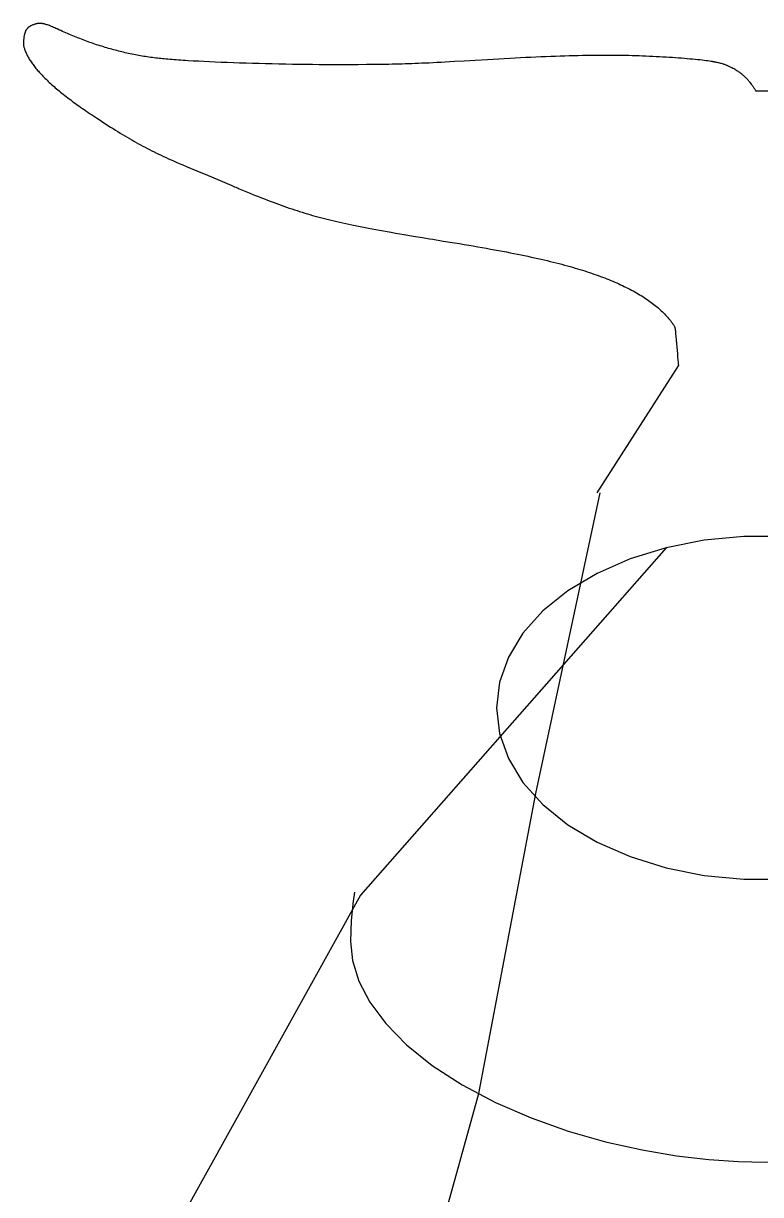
# Model space of a CAD drawing. Header units: inches. Extents: x 0 to 171, y -1 to 342.
# Drawn here: x 34.8 to 79.5, y 226.6 to 297.7 of the extents above; entities that cross this region are included whole.
import ezdxf

# ---------------------------------------------------------------- set-up
doc = ezdxf.new("R2010")
doc.units = ezdxf.units.IN
doc.header["$MEASUREMENT"] = 0
doc.layers.add('D', color=22, linetype='Continuous')
doc.layers.add('E', color=2, linetype='Continuous')

# ---------------------------------------------------------------- blocks, each defined once
blk = doc.blocks.new('Group#17')
at = {"layer": 'E', "color": 7}
for p, q in [((0.408, 20.606, 33.88), (0.384, 20.592, 33.856)), ((0.434, 20.62, 33.902), (0.408, 20.606, 33.88)), ((0.46, 20.633, 33.924), (0.434, 20.62, 33.902)), ((0.488, 20.646, 33.946), (0.46, 20.633, 33.924)), ((0.531, 20.666, 33.977), (0.488, 20.646, 33.946)), ((0.573, 20.683, 34.006), (0.531, 20.666, 33.977)), ((0.614, 20.699, 34.033), (0.573, 20.683, 34.006)), ((0.654, 20.714, 34.057), (0.614, 20.699, 34.033)), ((0.694, 20.727, 34.078), (0.654, 20.714, 34.057)), ((0.714, 20.733, 34.088), (0.694, 20.727, 34.078)), ((0.733, 20.739, 34.097), (0.714, 20.733, 34.088)), ((0.753, 20.744, 34.106), (0.733, 20.739, 34.097)), ((0.772, 20.749, 34.114), (0.753, 20.744, 34.106)), ((0.792, 20.753, 34.121), (0.772, 20.749, 34.114)), ((0.811, 20.757, 34.128), (0.792, 20.753, 34.121)), ((0.83, 20.761, 34.134), (0.811, 20.757, 34.128)), ((0.85, 20.764, 34.139), (0.83, 20.761, 34.134)), ((0.869, 20.767, 34.144), (0.85, 20.764, 34.139)), ((0.889, 20.769, 34.148), (0.869, 20.767, 34.144)), ((0.908, 20.771, 34.151), (0.889, 20.769, 34.148)), ((0.928, 20.773, 34.153), (0.908, 20.771, 34.151)), ((0.948, 20.774, 34.155), (0.928, 20.773, 34.153)), ((0.967, 20.775, 34.157), (0.948, 20.774, 34.155)), ((0.987, 20.775, 34.157), (0.967, 20.775, 34.157)), ((1.008, 20.775, 34.157), (0.987, 20.775, 34.157)), ((1.028, 20.774, 34.156), (1.008, 20.775, 34.157)), ((1.048, 20.774, 34.155), (1.028, 20.774, 34.156)), ((1.069, 20.772, 34.153), (1.048, 20.774, 34.155)), ((1.09, 20.77, 34.15), (1.069, 20.772, 34.153)), ((1.111, 20.768, 34.146), (1.09, 20.77, 34.15)), ((1.132, 20.765, 34.142), (1.111, 20.768, 34.146)), ((1.154, 20.762, 34.136), (1.132, 20.765, 34.142)), ((1.176, 20.759, 34.131), (1.154, 20.762, 34.136)), ((1.198, 20.755, 34.124), (1.176, 20.759, 34.131)), ((1.221, 20.751, 34.117), (1.198, 20.755, 34.124)), ((1.243, 20.746, 34.109), (1.221, 20.751, 34.117)), ((1.267, 20.74, 34.1), (1.243, 20.746, 34.109)), ((1.29, 20.735, 34.091), (1.267, 20.74, 34.1)), ((1.314, 20.728, 34.081), (1.29, 20.735, 34.091)), ((1.363, 20.715, 34.058), (1.314, 20.728, 34.081)), ((1.414, 20.699, 34.032), (1.363, 20.715, 34.058)), ((1.467, 20.681, 34.003), (1.414, 20.699, 34.032)), ((1.522, 20.662, 33.972), (1.467, 20.681, 34.003)), ((1.58, 20.641, 33.937), (1.522, 20.662, 33.972)), ((1.639, 20.618, 33.898), (1.58, 20.641, 33.937)), ((1.701, 20.593, 33.857), (1.639, 20.618, 33.898)), ((0.028, 19.915, 32.743), (0.017, 19.828, 32.6)), ((0.034, 19.956, 32.811), (0.028, 19.915, 32.743)), ((0.041, 19.996, 32.876), (0.034, 19.956, 32.811)), ((0.048, 20.034, 32.939), (0.041, 19.996, 32.876)), ((0.055, 20.071, 32.999), (0.048, 20.034, 32.939)), ((0.063, 20.106, 33.057), (0.055, 20.071, 32.999)), ((0.072, 20.14, 33.113), (0.063, 20.106, 33.057)), ((0.081, 20.172, 33.166), (0.072, 20.14, 33.113)), ((0.09, 20.204, 33.218), (0.081, 20.172, 33.166)), ((0.101, 20.234, 33.267), (0.09, 20.204, 33.218)), ((0.112, 20.263, 33.315), (0.101, 20.234, 33.267)), ((0.123, 20.29, 33.36), (0.112, 20.263, 33.315)), ((0.135, 20.317, 33.404), (0.123, 20.29, 33.36)), ((0.148, 20.342, 33.445), (0.135, 20.317, 33.404)), ((0.161, 20.366, 33.486), (0.148, 20.342, 33.445)), ((0.175, 20.39, 33.524), (0.161, 20.366, 33.486)), ((0.19, 20.412, 33.561), (0.175, 20.39, 33.524)), ((0.206, 20.434, 33.596), (0.19, 20.412, 33.561)), ((0.222, 20.454, 33.63), (0.206, 20.434, 33.596)), ((0.239, 20.474, 33.662), (0.222, 20.454, 33.63)), ((0.257, 20.493, 33.694), (0.239, 20.474, 33.662)), ((0.276, 20.511, 33.723), (0.257, 20.493, 33.694)), ((0.296, 20.529, 33.752), (0.276, 20.511, 33.723)), ((0.316, 20.545, 33.78), (0.296, 20.529, 33.752)), ((0.338, 20.561, 33.806), (0.316, 20.545, 33.78)), ((0.361, 20.577, 33.831), (0.338, 20.561, 33.806)), ((0.384, 20.592, 33.856), (0.361, 20.577, 33.831)), ((1.765, 20.566, 33.813), (1.701, 20.593, 33.857)), ((1.833, 20.536, 33.765), (1.765, 20.566, 33.813)), ((1.903, 20.505, 33.714), (1.833, 20.536, 33.765)), ((1.976, 20.472, 33.66), (1.903, 20.505, 33.714)), ((2.052, 20.437, 33.602), (1.976, 20.472, 33.66)), ((2.158, 20.389, 33.522), (2.052, 20.437, 33.602)), ((2.264, 20.341, 33.443), (2.158, 20.389, 33.522)), ((2.369, 20.293, 33.365), (2.264, 20.341, 33.443)), ((2.474, 20.247, 33.289), (2.369, 20.293, 33.365)), ((2.579, 20.201, 33.213), (2.474, 20.247, 33.289)), ((2.684, 20.156, 33.139), (2.579, 20.201, 33.213)), ((2.789, 20.111, 33.065), (2.684, 20.156, 33.139)), ((2.893, 20.067, 32.993), (2.789, 20.111, 33.065)), ((2.998, 20.024, 32.922), (2.893, 20.067, 32.993)), ((3.102, 19.981, 32.852), (2.998, 20.024, 32.922)), ((3.206, 19.939, 32.783), (3.102, 19.981, 32.852)), ((3.309, 19.898, 32.715), (3.206, 19.939, 32.783)), ((3.413, 19.857, 32.648), (3.309, 19.898, 32.715)), ((0.002, 19.672, 32.344), (0, 19.626, 32.269)), ((0, 19.626, 32.269), (0, 19.583, 32.197)), ((0, 19.583, 32.197), (0.001, 19.541, 32.128)), ((0.001, 19.541, 32.128), (0.004, 19.5, 32.061)), ((0.006, 19.721, 32.424), (0.002, 19.672, 32.344)), ((0.004, 19.5, 32.061), (0.008, 19.46, 31.995)), ((0.011, 19.773, 32.509), (0.006, 19.721, 32.424)), ((0.008, 19.46, 31.995), (0.015, 19.42, 31.929)), ((0.017, 19.828, 32.6), (0.011, 19.773, 32.509)), ((0.015, 19.42, 31.929), (0.023, 19.38, 31.863)), ((0.023, 19.38, 31.863), (0.033, 19.338, 31.795)), ((0.033, 19.338, 31.795), (0.045, 19.296, 31.726)), ((0.045, 19.296, 31.726), (0.059, 19.252, 31.653)), ((0.059, 19.252, 31.653), (0.075, 19.205, 31.576)), ((0.075, 19.205, 31.576), (0.093, 19.156, 31.495)), ((3.517, 19.817, 32.582), (3.413, 19.857, 32.648)), ((3.62, 19.778, 32.517), (3.517, 19.817, 32.582)), ((3.723, 19.739, 32.454), (3.62, 19.778, 32.517)), ((3.826, 19.701, 32.391), (3.723, 19.739, 32.454)), ((3.929, 19.663, 32.33), (3.826, 19.701, 32.391)), ((4.032, 19.627, 32.269), (3.929, 19.663, 32.33)), ((4.135, 19.591, 32.21), (4.032, 19.627, 32.269)), ((4.238, 19.555, 32.151), (4.135, 19.591, 32.21)), ((4.34, 19.52, 32.094), (4.238, 19.555, 32.151)), ((4.443, 19.486, 32.038), (4.34, 19.52, 32.094)), ((4.545, 19.452, 31.983), (4.443, 19.486, 32.038)), ((4.648, 19.419, 31.928), (4.545, 19.452, 31.983)), ((4.75, 19.387, 31.875), (4.648, 19.419, 31.928)), ((4.853, 19.355, 31.823), (4.75, 19.387, 31.875)), ((4.955, 19.324, 31.772), (4.853, 19.355, 31.823)), ((5.057, 19.294, 31.722), (4.955, 19.324, 31.772)), ((5.159, 19.264, 31.673), (5.057, 19.294, 31.722)), ((5.261, 19.235, 31.625), (5.159, 19.264, 31.673)), ((5.363, 19.206, 31.578), (5.261, 19.235, 31.625)), ((5.465, 19.178, 31.532), (5.363, 19.206, 31.578)), ((5.567, 19.151, 31.487), (5.465, 19.178, 31.532)), ((0.093, 19.156, 31.495), (0.113, 19.103, 31.409)), ((0.113, 19.103, 31.409), (0.136, 19.05, 31.32)), ((0.136, 19.05, 31.32), (0.159, 18.996, 31.232)), ((0.159, 18.996, 31.232), (0.183, 18.941, 31.142)), ((0.183, 18.941, 31.142), (0.209, 18.887, 31.053)), ((0.209, 18.887, 31.053), (0.237, 18.833, 30.964)), ((0.237, 18.833, 30.964), (0.265, 18.778, 30.874)), ((0.265, 18.778, 30.874), (0.295, 18.723, 30.783)), ((0.295, 18.723, 30.783), (0.326, 18.668, 30.693)), ((0.326, 18.668, 30.693), (0.359, 18.613, 30.602)), ((0.359, 18.613, 30.602), (0.393, 18.557, 30.51)), ((0.393, 18.557, 30.51), (0.428, 18.501, 30.419)), ((0.428, 18.501, 30.419), (0.465, 18.445, 30.327)), ((5.669, 19.124, 31.443), (5.567, 19.151, 31.487)), ((5.771, 19.098, 31.4), (5.669, 19.124, 31.443)), ((5.874, 19.073, 31.358), (5.771, 19.098, 31.4)), ((5.976, 19.048, 31.318), (5.874, 19.073, 31.358)), ((6.078, 19.024, 31.278), (5.976, 19.048, 31.318)), ((6.18, 19, 31.239), (6.078, 19.024, 31.278)), ((6.282, 18.977, 31.201), (6.18, 19, 31.239)), ((6.384, 18.954, 31.164), (6.282, 18.977, 31.201)), ((6.486, 18.933, 31.128), (6.384, 18.954, 31.164)), ((6.588, 18.911, 31.093), (6.486, 18.933, 31.128)), ((6.691, 18.891, 31.059), (6.588, 18.911, 31.093)), ((6.793, 18.871, 31.026), (6.691, 18.891, 31.059)), ((6.896, 18.851, 30.994), (6.793, 18.871, 31.026)), ((6.998, 18.832, 30.963), (6.896, 18.851, 30.994)), ((7.101, 18.814, 30.933), (6.998, 18.832, 30.963)), ((7.203, 18.797, 30.904), (7.101, 18.814, 30.933)), ((7.306, 18.779, 30.876), (7.203, 18.797, 30.904)), ((7.409, 18.763, 30.849), (7.306, 18.779, 30.876)), ((7.512, 18.747, 30.823), (7.409, 18.763, 30.849)), ((7.615, 18.732, 30.798), (7.512, 18.747, 30.823)), ((7.718, 18.717, 30.774), (7.615, 18.732, 30.798)), ((7.821, 18.703, 30.75), (7.718, 18.717, 30.774)), ((7.925, 18.689, 30.728), (7.821, 18.703, 30.75)), ((8.028, 18.676, 30.707), (7.925, 18.689, 30.728)), ((8.132, 18.664, 30.686), (8.028, 18.676, 30.707)), ((8.236, 18.652, 30.667), (8.132, 18.664, 30.686)), ((8.34, 18.641, 30.648), (8.236, 18.652, 30.667)), ((8.444, 18.63, 30.631), (8.34, 18.641, 30.648)), ((8.548, 18.62, 30.614), (8.444, 18.63, 30.631)), ((8.653, 18.61, 30.598), (8.548, 18.62, 30.614)), ((8.77, 18.6, 30.581), (8.653, 18.61, 30.598)), ((8.891, 18.59, 30.565), (8.77, 18.6, 30.581)), ((9.016, 18.58, 30.549), (8.891, 18.59, 30.565)), ((9.144, 18.57, 30.532), (9.016, 18.58, 30.549)), ((9.276, 18.561, 30.516), (9.144, 18.57, 30.532)), ((9.412, 18.551, 30.5), (9.276, 18.561, 30.516)), ((9.551, 18.541, 30.485), (9.412, 18.551, 30.5)), ((9.694, 18.532, 30.469), (9.551, 18.541, 30.485)), ((9.84, 18.523, 30.454), (9.694, 18.532, 30.469)), ((9.989, 18.514, 30.439), (9.84, 18.523, 30.454)), ((10.296, 18.496, 30.41), (9.989, 18.514, 30.439)), ((10.615, 18.478, 30.381), (10.296, 18.496, 30.41)), ((10.945, 18.461, 30.353), (10.615, 18.478, 30.381)), ((26.746, 18.49, 30.401), (26.142, 18.456, 30.344)), ((27.411, 18.53, 30.465), (26.746, 18.49, 30.401)), ((28.145, 18.573, 30.537), (27.411, 18.53, 30.465)), ((28.491, 18.594, 30.571), (28.145, 18.573, 30.537)), ((28.833, 18.614, 30.604), (28.491, 18.594, 30.571)), ((29.169, 18.632, 30.634), (28.833, 18.614, 30.604)), ((29.501, 18.65, 30.664), (29.169, 18.632, 30.634)), ((29.828, 18.668, 30.692), (29.501, 18.65, 30.664)), ((30.15, 18.684, 30.719), (29.828, 18.668, 30.692)), ((30.468, 18.699, 30.745), (30.15, 18.684, 30.719)), ((30.78, 18.714, 30.769), (30.468, 18.699, 30.745)), ((31.088, 18.728, 30.791), (30.78, 18.714, 30.769)), ((31.392, 18.741, 30.813), (31.088, 18.728, 30.791)), ((31.691, 18.753, 30.833), (31.392, 18.741, 30.813)), ((31.985, 18.764, 30.851), (31.691, 18.753, 30.833)), ((32.274, 18.775, 30.869), (31.985, 18.764, 30.851)), ((32.559, 18.785, 30.885), (32.274, 18.775, 30.869)), ((32.84, 18.793, 30.899), (32.559, 18.785, 30.885)), ((33.116, 18.801, 30.912), (32.84, 18.793, 30.899)), ((33.387, 18.809, 30.924), (33.116, 18.801, 30.912)), ((33.654, 18.815, 30.935), (33.387, 18.809, 30.924)), ((33.916, 18.821, 30.944), (33.654, 18.815, 30.935)), ((34.174, 18.825, 30.952), (33.916, 18.821, 30.944)), ((34.428, 18.829, 30.958), (34.174, 18.825, 30.952)), ((34.677, 18.832, 30.963), (34.428, 18.829, 30.958)), ((34.921, 18.835, 30.967), (34.677, 18.832, 30.963)), ((35.162, 18.836, 30.969), (34.921, 18.835, 30.967)), ((35.398, 18.836, 30.97), (35.162, 18.836, 30.969)), ((35.629, 18.836, 30.97), (35.398, 18.836, 30.97)), ((35.857, 18.835, 30.968), (35.629, 18.836, 30.97)), ((36.08, 18.833, 30.965), (35.857, 18.835, 30.968)), ((36.298, 18.831, 30.96), (36.08, 18.833, 30.965)), ((36.513, 18.827, 30.955), (36.298, 18.831, 30.96)), ((36.723, 18.823, 30.947), (36.513, 18.827, 30.955)), ((36.929, 18.818, 30.939), (36.723, 18.823, 30.947)), ((37.138, 18.811, 30.929), (36.929, 18.818, 30.939)), ((37.348, 18.805, 30.918), (37.138, 18.811, 30.929)), ((37.557, 18.797, 30.905), (37.348, 18.805, 30.918)), ((37.765, 18.789, 30.891), (37.557, 18.797, 30.905)), ((37.973, 18.779, 30.876), (37.765, 18.789, 30.891)), ((38.179, 18.77, 30.86), (37.973, 18.779, 30.876)), ((38.384, 18.759, 30.843), (38.179, 18.77, 30.86)), ((38.587, 18.748, 30.825), (38.384, 18.759, 30.843)), ((38.788, 18.737, 30.806), (38.587, 18.748, 30.825)), ((38.986, 18.725, 30.787), (38.788, 18.737, 30.806)), ((39.181, 18.713, 30.767), (38.986, 18.725, 30.787)), ((39.373, 18.7, 30.746), (39.181, 18.713, 30.767)), ((39.561, 18.687, 30.724), (39.373, 18.7, 30.746)), ((39.745, 18.673, 30.702), (39.561, 18.687, 30.724)), ((39.925, 18.66, 30.679), (39.745, 18.673, 30.702)), ((40.1, 18.646, 30.656), (39.925, 18.66, 30.679)), ((40.27, 18.631, 30.633), (40.1, 18.646, 30.656)), ((40.435, 18.617, 30.609), (40.27, 18.631, 30.633)), ((40.594, 18.603, 30.586), (40.435, 18.617, 30.609)), ((40.746, 18.588, 30.561), (40.594, 18.603, 30.586)), ((40.893, 18.573, 30.537), (40.746, 18.588, 30.561)), ((41.033, 18.559, 30.513), (40.893, 18.573, 30.537)), ((41.165, 18.544, 30.489), (41.033, 18.559, 30.513)), ((41.291, 18.53, 30.465), (41.165, 18.544, 30.489)), ((41.408, 18.515, 30.442), (41.291, 18.53, 30.465)), ((41.518, 18.501, 30.418), (41.408, 18.515, 30.442)), ((41.618, 18.487, 30.395), (41.518, 18.501, 30.418)), ((41.71, 18.473, 30.372), (41.618, 18.487, 30.395)), ((41.793, 18.459, 30.35), (41.71, 18.473, 30.372)), ((0.465, 18.445, 30.327), (0.503, 18.389, 30.234)), ((0.503, 18.389, 30.234), (0.543, 18.332, 30.141)), ((0.543, 18.332, 30.141), (0.584, 18.276, 30.048)), ((0.584, 18.276, 30.048), (0.626, 18.219, 29.954)), ((0.626, 18.219, 29.954), (0.67, 18.161, 29.86)), ((0.67, 18.161, 29.86), (0.715, 18.104, 29.765)), ((0.715, 18.104, 29.765), (0.762, 18.046, 29.67)), ((0.762, 18.046, 29.67), (0.81, 17.988, 29.574)), ((0.81, 17.988, 29.574), (0.859, 17.929, 29.478)), ((0.859, 17.929, 29.478), (0.91, 17.87, 29.381)), ((0.91, 17.87, 29.381), (0.963, 17.811, 29.284)), ((0.963, 17.811, 29.284), (1.016, 17.752, 29.186)), ((11.286, 18.445, 30.326), (10.945, 18.461, 30.353)), ((11.636, 18.429, 30.3), (11.286, 18.445, 30.326)), ((11.994, 18.414, 30.276), (11.636, 18.429, 30.3)), ((12.361, 18.4, 30.252), (11.994, 18.414, 30.276)), ((12.735, 18.386, 30.229), (12.361, 18.4, 30.252)), ((13.116, 18.372, 30.207), (12.735, 18.386, 30.229)), ((13.503, 18.36, 30.187), (13.116, 18.372, 30.207)), ((13.896, 18.348, 30.167), (13.503, 18.36, 30.187)), ((14.292, 18.337, 30.149), (13.896, 18.348, 30.167)), ((14.693, 18.327, 30.132), (14.292, 18.337, 30.149)), ((15.097, 18.317, 30.116), (14.693, 18.327, 30.132)), ((15.503, 18.308, 30.102), (15.097, 18.317, 30.116)), ((15.91, 18.3, 30.089), (15.503, 18.308, 30.102)), ((16.319, 18.293, 30.077), (15.91, 18.3, 30.089)), ((16.728, 18.287, 30.066), (16.319, 18.293, 30.077)), ((17.137, 18.282, 30.058), (16.728, 18.287, 30.066)), ((17.544, 18.277, 30.05), (17.137, 18.282, 30.058)), ((17.95, 18.273, 30.044), (17.544, 18.277, 30.05)), ((18.353, 18.271, 30.04), (17.95, 18.273, 30.044)), ((18.752, 18.269, 30.037), (18.353, 18.271, 30.04)), ((18.851, 18.269, 30.037), (18.752, 18.269, 30.037)), ((19.148, 18.268, 30.036), (18.851, 18.269, 30.037)), ((19.538, 18.269, 30.036), (19.148, 18.268, 30.036)), ((19.601, 18.269, 30.037), (19.538, 18.269, 30.036)), ((19.924, 18.27, 30.038), (19.601, 18.269, 30.037)), ((20.303, 18.272, 30.042), (19.924, 18.27, 30.038)), ((20.821, 18.276, 30.049), (20.303, 18.272, 30.042)), ((21.299, 18.281, 30.057), (20.821, 18.276, 30.049)), ((21.525, 18.284, 30.062), (21.299, 18.281, 30.057)), ((21.744, 18.287, 30.066), (21.525, 18.284, 30.062)), ((21.958, 18.29, 30.072), (21.744, 18.287, 30.066)), ((22.166, 18.294, 30.078), (21.958, 18.29, 30.072)), ((22.37, 18.298, 30.084), (22.166, 18.294, 30.078)), ((22.571, 18.302, 30.091), (22.37, 18.298, 30.084)), ((22.769, 18.307, 30.099), (22.571, 18.302, 30.091)), ((22.967, 18.312, 30.108), (22.769, 18.307, 30.099)), ((23.164, 18.318, 30.117), (22.967, 18.312, 30.108)), ((23.361, 18.324, 30.127), (23.164, 18.318, 30.117)), ((23.561, 18.331, 30.139), (23.361, 18.324, 30.127)), ((23.763, 18.338, 30.151), (23.561, 18.331, 30.139)), ((23.969, 18.347, 30.164), (23.763, 18.338, 30.151)), ((24.179, 18.355, 30.179), (23.969, 18.347, 30.164)), ((24.395, 18.365, 30.195), (24.179, 18.355, 30.179)), ((24.617, 18.375, 30.212), (24.395, 18.365, 30.195)), ((24.847, 18.387, 30.23), (24.617, 18.375, 30.212)), ((25.085, 18.399, 30.25), (24.847, 18.387, 30.23)), ((25.333, 18.411, 30.271), (25.085, 18.399, 30.25)), ((25.591, 18.425, 30.294), (25.333, 18.411, 30.271)), ((25.86, 18.44, 30.318), (25.591, 18.425, 30.294)), ((26.142, 18.456, 30.344), (25.86, 18.44, 30.318)), ((41.831, 18.453, 30.339), (41.793, 18.459, 30.35)), ((41.867, 18.446, 30.328), (41.831, 18.453, 30.339)), ((41.9, 18.439, 30.317), (41.867, 18.446, 30.328)), ((41.93, 18.433, 30.306), (41.9, 18.439, 30.317)), ((41.958, 18.427, 30.296), (41.93, 18.433, 30.306)), ((41.984, 18.42, 30.286), (41.958, 18.427, 30.296)), ((42.033, 18.412, 30.272), (41.984, 18.42, 30.286)), ((42.085, 18.402, 30.256), (42.033, 18.412, 30.272)), ((42.138, 18.391, 30.238), (42.085, 18.402, 30.256)), ((42.193, 18.379, 30.218), (42.138, 18.391, 30.238)), ((42.247, 18.366, 30.196), (42.193, 18.379, 30.218)), ((42.302, 18.352, 30.173), (42.247, 18.366, 30.196)), ((42.356, 18.337, 30.149), (42.302, 18.352, 30.173)), ((42.409, 18.322, 30.124), (42.356, 18.337, 30.149)), ((42.46, 18.306, 30.098), (42.409, 18.322, 30.124)), ((42.509, 18.291, 30.072), (42.46, 18.306, 30.098)), ((42.555, 18.275, 30.046), (42.509, 18.291, 30.072)), ((42.598, 18.259, 30.021), (42.555, 18.275, 30.046)), ((42.637, 18.244, 29.995), (42.598, 18.259, 30.021)), ((42.671, 18.229, 29.971), (42.637, 18.244, 29.995)), ((42.687, 18.221, 29.959), (42.671, 18.229, 29.971)), ((42.701, 18.214, 29.947), (42.687, 18.221, 29.959)), ((42.713, 18.207, 29.936), (42.701, 18.214, 29.947)), ((42.725, 18.201, 29.925), (42.713, 18.207, 29.936)), ((42.769, 18.181, 29.892), (42.725, 18.201, 29.925)), ((42.811, 18.161, 29.86), (42.769, 18.181, 29.892)), ((42.853, 18.142, 29.828), (42.811, 18.161, 29.86)), ((42.893, 18.123, 29.797), (42.853, 18.142, 29.828)), ((42.932, 18.104, 29.765), (42.893, 18.123, 29.797)), ((42.969, 18.085, 29.734), (42.932, 18.104, 29.765)), ((43.04, 18.048, 29.673), (42.969, 18.085, 29.734)), ((43.107, 18.012, 29.614), (43.04, 18.048, 29.673)), ((43.169, 17.977, 29.556), (43.107, 18.012, 29.614)), ((43.227, 17.942, 29.5), (43.169, 17.977, 29.556)), ((43.28, 17.909, 29.445), (43.227, 17.942, 29.5)), ((43.329, 17.877, 29.393), (43.28, 17.909, 29.445)), ((43.375, 17.847, 29.343), (43.329, 17.877, 29.393)), ((43.417, 17.817, 29.295), (43.375, 17.847, 29.343)), ((43.456, 17.79, 29.249), (43.417, 17.817, 29.295)), ((43.491, 17.763, 29.205), (43.456, 17.79, 29.249)), ((43.524, 17.738, 29.165), (43.491, 17.763, 29.205)), ((1.016, 17.752, 29.186), (1.072, 17.692, 29.088)), ((1.072, 17.692, 29.088), (1.129, 17.632, 28.989)), ((1.129, 17.632, 28.989), (1.187, 17.571, 28.889)), ((1.187, 17.571, 28.889), (1.247, 17.51, 28.789)), ((1.247, 17.51, 28.789), (1.309, 17.449, 28.688)), ((1.309, 17.449, 28.688), (1.372, 17.387, 28.587)), ((1.372, 17.387, 28.587), (1.436, 17.325, 28.485)), ((1.436, 17.325, 28.485), (1.502, 17.263, 28.382)), ((1.502, 17.263, 28.382), (1.57, 17.2, 28.279)), ((1.57, 17.2, 28.279), (1.639, 17.136, 28.175)), ((1.639, 17.136, 28.175), (1.71, 17.073, 28.07)), ((1.71, 17.073, 28.07), (1.782, 17.009, 27.965)), ((43.58, 17.694, 29.091), (43.524, 17.738, 29.165)), ((43.601, 17.678, 29.065), (43.58, 17.694, 29.091)), ((43.625, 17.659, 29.034), (43.601, 17.678, 29.065)), ((43.651, 17.638, 28.999), (43.625, 17.659, 29.034)), ((43.679, 17.614, 28.959), (43.651, 17.638, 28.999)), ((43.708, 17.587, 28.916), (43.679, 17.614, 28.959)), ((43.74, 17.559, 28.869), (43.708, 17.587, 28.916)), ((43.772, 17.528, 28.819), (43.74, 17.559, 28.869)), ((43.806, 17.496, 28.766), (43.772, 17.528, 28.819)), ((43.84, 17.462, 28.711), (43.806, 17.496, 28.766)), ((43.875, 17.427, 28.653), (43.84, 17.462, 28.711)), ((43.91, 17.391, 28.594), (43.875, 17.427, 28.653)), ((43.945, 17.354, 28.533), (43.91, 17.391, 28.594)), ((43.98, 17.316, 28.47), (43.945, 17.354, 28.533)), ((44.014, 17.278, 28.407), (43.98, 17.316, 28.47)), ((44.048, 17.239, 28.343), (44.014, 17.278, 28.407)), ((44.08, 17.2, 28.279), (44.048, 17.239, 28.343)), ((44.166, 17.085, 28.091), (44.08, 17.2, 28.279)), ((44.216, 17.016, 27.977), (44.166, 17.085, 28.091)), ((1.782, 17.009, 27.965), (1.856, 16.944, 27.859)), ((1.856, 16.944, 27.859), (1.932, 16.879, 27.752)), ((1.932, 16.879, 27.752), (2.009, 16.814, 27.644)), ((2.009, 16.814, 27.644), (2.088, 16.748, 27.536)), ((2.088, 16.748, 27.536), (2.168, 16.681, 27.427)), ((2.168, 16.681, 27.427), (2.25, 16.615, 27.317)), ((2.25, 16.615, 27.317), (2.334, 16.547, 27.206)), ((2.334, 16.547, 27.206), (2.419, 16.479, 27.095)), ((2.419, 16.479, 27.095), (2.506, 16.411, 26.982)), ((2.506, 16.411, 26.982), (2.595, 16.342, 26.869)), ((2.595, 16.342, 26.869), (2.685, 16.273, 26.755)), ((44.268, 16.943, 27.857), (44.216, 17.016, 27.977)), ((44.319, 16.869, 27.735), (44.268, 16.943, 27.857)), ((44.343, 16.832, 27.675), (44.319, 16.869, 27.735)), ((44.366, 16.797, 27.616), (44.343, 16.832, 27.675)), ((44.387, 16.763, 27.56), (44.366, 16.797, 27.616)), ((44.406, 16.73, 27.507), (44.387, 16.763, 27.56)), ((44.423, 16.7, 27.457), (44.406, 16.73, 27.507)), ((44.437, 16.672, 27.411), (44.423, 16.7, 27.457)), ((45.564, 16.668, 27.405), (44.437, 16.672, 27.411)), ((2.685, 16.273, 26.755), (2.777, 16.203, 26.64)), ((2.777, 16.203, 26.64), (2.871, 16.133, 26.525)), ((2.871, 16.133, 26.525), (2.966, 16.062, 26.408)), ((2.966, 16.062, 26.408), (3.063, 15.99, 26.291)), ((3.063, 15.99, 26.291), (3.162, 15.918, 26.172)), ((3.162, 15.918, 26.172), (3.263, 15.846, 26.053)), ((3.263, 15.846, 26.053), (3.365, 15.773, 25.933)), ((3.365, 15.773, 25.933), (3.469, 15.699, 25.811)), ((3.469, 15.699, 25.811), (3.575, 15.625, 25.689)), ((3.575, 15.625, 25.689), (3.682, 15.55, 25.566)), ((3.682, 15.55, 25.566), (3.791, 15.474, 25.442)), ((3.791, 15.474, 25.442), (3.902, 15.398, 25.317)), ((3.902, 15.398, 25.317), (4.015, 15.321, 25.19)), ((4.015, 15.321, 25.19), (4.13, 15.244, 25.063)), ((4.13, 15.244, 25.063), (4.246, 15.166, 24.935)), ((4.246, 15.166, 24.935), (4.365, 15.087, 24.806)), ((4.365, 15.087, 24.806), (4.485, 15.008, 24.675)), ((4.485, 15.008, 24.675), (4.651, 14.899, 24.495)), ((4.651, 14.899, 24.495), (4.815, 14.792, 24.321)), ((4.815, 14.792, 24.321), (4.974, 14.689, 24.151)), ((4.974, 14.689, 24.151), (5.131, 14.588, 23.985)), ((5.131, 14.588, 23.985), (5.285, 14.49, 23.824)), ((5.285, 14.49, 23.824), (5.436, 14.395, 23.668)), ((5.436, 14.395, 23.668), (5.584, 14.302, 23.515)), ((5.584, 14.302, 23.515), (5.73, 14.212, 23.367)), ((5.73, 14.212, 23.367), (5.874, 14.124, 23.222)), ((5.874, 14.124, 23.222), (6.016, 14.038, 23.08)), ((6.016, 14.038, 23.08), (6.157, 13.954, 22.942)), ((6.157, 13.954, 22.942), (6.296, 13.871, 22.807)), ((6.296, 13.871, 22.807), (6.434, 13.791, 22.675)), ((6.434, 13.791, 22.675), (6.571, 13.712, 22.545)), ((6.571, 13.712, 22.545), (6.707, 13.635, 22.418)), ((6.707, 13.635, 22.418), (6.842, 13.559, 22.293)), ((6.842, 13.559, 22.293), (6.977, 13.484, 22.17)), ((6.977, 13.484, 22.17), (7.112, 13.411, 22.049)), ((7.112, 13.411, 22.049), (7.248, 13.338, 21.93)), ((7.248, 13.338, 21.93), (7.383, 13.267, 21.813)), ((7.383, 13.267, 21.813), (7.519, 13.196, 21.696)), ((7.519, 13.196, 21.696), (7.656, 13.126, 21.581)), ((7.656, 13.126, 21.581), (7.793, 13.056, 21.466)), ((7.793, 13.056, 21.466), (7.932, 12.987, 21.353)), ((7.932, 12.987, 21.353), (8.073, 12.918, 21.239)), ((8.073, 12.918, 21.239), (8.215, 12.849, 21.126)), ((8.215, 12.849, 21.126), (8.358, 12.781, 21.013)), ((8.358, 12.781, 21.013), (8.504, 12.712, 20.9)), ((8.504, 12.712, 20.9), (8.652, 12.643, 20.787)), ((8.652, 12.643, 20.787), (8.803, 12.574, 20.673)), ((8.803, 12.574, 20.673), (8.956, 12.504, 20.559)), ((8.956, 12.504, 20.559), (9.112, 12.434, 20.443)), ((9.112, 12.434, 20.443), (9.179, 12.404, 20.395)), ((9.179, 12.404, 20.395), (9.257, 12.37, 20.338)), ((9.257, 12.37, 20.338), (9.448, 12.288, 20.204)), ((9.448, 12.288, 20.204), (9.677, 12.191, 20.044)), ((9.677, 12.191, 20.044), (9.938, 12.081, 19.863)), ((9.938, 12.081, 19.863), (10.529, 11.833, 19.456)), ((10.529, 11.833, 19.456), (11.165, 11.568, 19.019)), ((11.165, 11.568, 19.019), (11.793, 11.305, 18.587)), ((11.793, 11.305, 18.587), (12.087, 11.182, 18.384)), ((12.087, 11.182, 18.384), (12.358, 11.067, 18.196)), ((12.358, 11.067, 18.196), (12.6, 10.965, 18.027)), ((12.6, 10.965, 18.027), (12.806, 10.876, 17.882)), ((12.806, 10.876, 17.882), (12.893, 10.838, 17.82)), ((12.893, 10.838, 17.82), (12.968, 10.805, 17.765)), ((12.968, 10.805, 17.765), (13.032, 10.776, 17.718)), ((13.032, 10.776, 17.718), (13.081, 10.753, 17.68)), ((13.081, 10.753, 17.68), (13.289, 10.668, 17.54)), ((13.289, 10.668, 17.54), (13.492, 10.586, 17.404)), ((13.492, 10.586, 17.404), (13.69, 10.505, 17.272)), ((13.69, 10.505, 17.272), (13.884, 10.427, 17.144)), ((13.884, 10.427, 17.144), (14.075, 10.351, 17.018)), ((14.075, 10.351, 17.018), (14.261, 10.277, 16.897)), ((14.261, 10.277, 16.897), (14.444, 10.205, 16.778)), ((14.444, 10.205, 16.778), (14.624, 10.135, 16.663)), ((14.624, 10.135, 16.663), (14.8, 10.066, 16.551)), ((14.8, 10.066, 16.551), (14.974, 10, 16.441)), ((14.974, 10, 16.441), (15.145, 9.935, 16.335)), ((15.145, 9.935, 16.335), (15.313, 9.872, 16.231)), ((15.313, 9.872, 16.231), (15.479, 9.811, 16.13)), ((15.479, 9.811, 16.13), (15.644, 9.751, 16.032)), ((15.644, 9.751, 16.032), (15.806, 9.693, 15.936)), ((15.806, 9.693, 15.936), (15.967, 9.636, 15.843)), ((15.967, 9.636, 15.843), (16.127, 9.581, 15.752)), ((16.127, 9.581, 15.752), (16.285, 9.526, 15.663)), ((16.285, 9.526, 15.663), (16.443, 9.474, 15.576)), ((16.443, 9.474, 15.576), (16.599, 9.422, 15.491)), ((16.599, 9.422, 15.491), (16.756, 9.372, 15.409)), ((16.756, 9.372, 15.409), (16.912, 9.322, 15.328)), ((16.912, 9.322, 15.328), (17.068, 9.274, 15.248)), ((17.068, 9.274, 15.248), (17.224, 9.227, 15.171)), ((17.224, 9.227, 15.171), (17.381, 9.181, 15.094)), ((17.381, 9.181, 15.094), (17.538, 9.135, 15.02)), ((17.538, 9.135, 15.02), (17.696, 9.091, 14.946)), ((17.696, 9.091, 14.946), (17.856, 9.047, 14.874)), ((17.856, 9.047, 14.874), (18.016, 9.004, 14.803)), ((18.016, 9.004, 14.803), (18.178, 8.961, 14.733)), ((18.178, 8.961, 14.733), (18.342, 8.919, 14.664)), ((18.342, 8.919, 14.664), (18.508, 8.878, 14.596)), ((18.508, 8.878, 14.596), (18.676, 8.837, 14.529)), ((18.676, 8.837, 14.529), (18.846, 8.796, 14.462)), ((18.846, 8.796, 14.462), (19.019, 8.756, 14.396)), ((19.019, 8.756, 14.396), (19.194, 8.716, 14.33)), ((19.194, 8.716, 14.33), (19.373, 8.676, 14.265)), ((19.373, 8.676, 14.265), (19.555, 8.637, 14.2)), ((19.555, 8.637, 14.2), (19.741, 8.597, 14.135)), ((19.741, 8.597, 14.135), (19.93, 8.558, 14.07)), ((19.93, 8.558, 14.07), (20.123, 8.518, 14.005)), ((20.123, 8.518, 14.005), (20.32, 8.479, 13.94)), ((20.32, 8.479, 13.94), (20.522, 8.439, 13.875)), ((20.522, 8.439, 13.875), (20.728, 8.399, 13.809)), ((20.728, 8.399, 13.809), (20.939, 8.359, 13.743)), ((20.939, 8.359, 13.743), (21.155, 8.318, 13.677)), ((21.155, 8.318, 13.677), (21.376, 8.278, 13.61)), ((21.376, 8.278, 13.61), (21.603, 8.236, 13.542)), ((21.603, 8.236, 13.542), (21.835, 8.195, 13.473)), ((21.835, 8.195, 13.473), (22.074, 8.152, 13.404)), ((22.074, 8.152, 13.404), (22.318, 8.11, 13.333)), ((22.318, 8.11, 13.333), (22.569, 8.066, 13.262)), ((22.569, 8.066, 13.262), (22.826, 8.022, 13.189)), ((22.826, 8.022, 13.189), (23.09, 7.977, 13.115)), ((23.09, 7.977, 13.115), (23.639, 7.884, 12.962)), ((23.639, 7.884, 12.962), (23.93, 7.835, 12.883)), ((23.93, 7.835, 12.883), (24.218, 7.787, 12.804)), ((24.218, 7.787, 12.804), (24.644, 7.717, 12.688)), ((24.644, 7.717, 12.688), (24.829, 7.686, 12.638)), ((24.829, 7.686, 12.638), (25.473, 7.581, 12.464)), ((25.473, 7.581, 12.464), (26.152, 7.47, 12.282)), ((26.152, 7.47, 12.282), (26.445, 7.422, 12.202)), ((26.445, 7.422, 12.202), (26.733, 7.374, 12.124)), ((26.733, 7.374, 12.124), (27.015, 7.327, 12.046)), ((27.015, 7.327, 12.046), (27.29, 7.28, 11.969)), ((27.29, 7.28, 11.969), (27.56, 7.233, 11.893)), ((27.56, 7.233, 11.893), (27.825, 7.187, 11.817)), ((27.825, 7.187, 11.817), (28.083, 7.142, 11.742)), ((28.083, 7.142, 11.742), (28.337, 7.096, 11.667)), ((28.337, 7.096, 11.667), (28.585, 7.051, 11.593)), ((28.585, 7.051, 11.593), (28.829, 7.006, 11.519)), ((28.829, 7.006, 11.519), (29.067, 6.962, 11.446)), ((29.067, 6.962, 11.446), (29.3, 6.917, 11.373)), ((29.3, 6.917, 11.373), (29.529, 6.873, 11.3)), ((29.529, 6.873, 11.3), (29.753, 6.829, 11.228)), ((29.753, 6.829, 11.228), (29.973, 6.785, 11.156)), ((29.973, 6.785, 11.156), (30.189, 6.741, 11.084)), ((30.189, 6.741, 11.084), (30.4, 6.698, 11.012)), ((30.4, 6.698, 11.012), (30.607, 6.654, 10.94)), ((30.607, 6.654, 10.94), (30.811, 6.61, 10.868)), ((30.811, 6.61, 10.868), (31.01, 6.566, 10.796)), ((31.01, 6.566, 10.796), (31.207, 6.523, 10.724)), ((31.207, 6.523, 10.724), (31.399, 6.479, 10.652)), ((31.399, 6.479, 10.652), (31.589, 6.435, 10.58)), ((31.589, 6.435, 10.58), (31.775, 6.391, 10.508)), ((31.775, 6.391, 10.508), (31.958, 6.347, 10.435)), ((31.958, 6.347, 10.435), (32.138, 6.303, 10.362)), ((32.138, 6.303, 10.362), (32.315, 6.258, 10.289)), ((32.315, 6.258, 10.289), (32.49, 6.213, 10.216)), ((32.49, 6.213, 10.216), (32.662, 6.168, 10.142)), ((32.662, 6.168, 10.142), (32.831, 6.123, 10.067)), ((32.831, 6.123, 10.067), (32.999, 6.077, 9.992)), ((32.999, 6.077, 9.992), (33.164, 6.031, 9.916)), ((33.164, 6.031, 9.916), (33.316, 5.988, 9.846)), ((33.316, 5.988, 9.846), (33.466, 5.945, 9.774)), ((33.466, 5.945, 9.774), (33.615, 5.901, 9.702)), ((33.615, 5.901, 9.702), (33.762, 5.856, 9.629)), ((33.762, 5.856, 9.629), (33.907, 5.812, 9.555)), ((33.907, 5.812, 9.555), (34.05, 5.766, 9.481)), ((34.05, 5.766, 9.481), (34.192, 5.721, 9.406)), ((34.192, 5.721, 9.406), (34.332, 5.675, 9.33)), ((34.332, 5.675, 9.33), (34.47, 5.628, 9.254)), ((34.47, 5.628, 9.254), (34.607, 5.581, 9.177)), ((34.607, 5.581, 9.177), (34.742, 5.534, 9.099)), ((34.742, 5.534, 9.099), (34.875, 5.486, 9.02)), ((34.875, 5.486, 9.02), (35.007, 5.438, 8.941)), ((35.007, 5.438, 8.941), (35.136, 5.39, 8.861)), ((35.136, 5.39, 8.861), (35.264, 5.341, 8.781)), ((35.264, 5.341, 8.781), (35.391, 5.291, 8.699)), ((35.391, 5.291, 8.699), (35.516, 5.241, 8.617)), ((35.516, 5.241, 8.617), (35.639, 5.191, 8.535)), ((35.639, 5.191, 8.535), (35.76, 5.14, 8.451)), ((35.76, 5.14, 8.451), (35.88, 5.089, 8.367)), ((35.88, 5.089, 8.367), (35.998, 5.038, 8.283)), ((35.998, 5.038, 8.283), (36.114, 4.986, 8.197)), ((36.114, 4.986, 8.197), (36.229, 4.933, 8.111)), ((36.229, 4.933, 8.111), (36.342, 4.88, 8.024)), ((36.342, 4.88, 8.024), (36.453, 4.827, 7.937)), ((36.453, 4.827, 7.937), (36.563, 4.773, 7.848)), ((36.563, 4.773, 7.848), (36.671, 4.719, 7.759)), ((36.671, 4.719, 7.759), (36.777, 4.665, 7.67)), ((36.777, 4.665, 7.67), (36.881, 4.61, 7.579)), ((36.881, 4.61, 7.579), (36.984, 4.554, 7.488)), ((36.984, 4.554, 7.488), (37.085, 4.498, 7.396)), ((37.085, 4.498, 7.396), (37.185, 4.442, 7.304)), ((37.185, 4.442, 7.304), (37.283, 4.385, 7.21)), ((37.283, 4.385, 7.21), (37.379, 4.328, 7.116)), ((37.379, 4.328, 7.116), (37.474, 4.271, 7.022)), ((37.474, 4.271, 7.022), (37.566, 4.213, 6.926)), ((37.566, 4.213, 6.926), (37.658, 4.154, 6.83)), ((37.658, 4.154, 6.83), (37.747, 4.095, 6.733)), ((37.747, 4.095, 6.733), (37.835, 4.036, 6.636)), ((37.835, 4.036, 6.636), (37.921, 3.976, 6.537)), ((37.921, 3.976, 6.537), (38.006, 3.916, 6.438)), ((38.006, 3.916, 6.438), (38.089, 3.855, 6.339)), ((38.089, 3.855, 6.339), (38.17, 3.794, 6.238)), ((38.17, 3.794, 6.238), (38.249, 3.733, 6.137)), ((38.249, 3.733, 6.137), (38.327, 3.671, 6.035)), ((38.327, 3.671, 6.035), (38.403, 3.608, 5.932)), ((38.403, 3.608, 5.932), (38.478, 3.545, 5.829)), ((38.478, 3.545, 5.829), (38.551, 3.482, 5.725)), ((38.551, 3.482, 5.725), (38.622, 3.418, 5.62)), ((38.622, 3.418, 5.62), (38.692, 3.354, 5.514)), ((38.692, 3.354, 5.514), (38.76, 3.289, 5.408)), ((38.76, 3.289, 5.408), (38.826, 3.224, 5.301)), ((38.826, 3.224, 5.301), (38.89, 3.159, 5.193)), ((38.89, 3.159, 5.193), (38.953, 3.093, 5.085)), ((38.953, 3.093, 5.085), (39.015, 3.026, 4.976)), ((39.015, 3.026, 4.976), (39.074, 2.959, 4.866)), ((39.074, 2.959, 4.866), (39.132, 2.892, 4.755)), ((39.132, 2.892, 4.755), (39.189, 2.824, 4.643)), ((39.189, 2.824, 4.643), (39.244, 2.756, 4.531)), ((39.244, 2.756, 4.531), (39.297, 2.687, 4.418)), ((39.297, 2.687, 4.418), (39.348, 2.618, 4.305)), ((39.348, 2.618, 4.305), (39.398, 2.548, 4.19)), ((39.398, 2.548, 4.19), (39.446, 2.478, 4.075)), ((39.446, 2.478, 4.075), (39.493, 2.408, 3.959)), ((39.493, 2.408, 3.959), (39.497, 2.399, 3.945)), ((39.497, 2.399, 3.945), (39.502, 2.388, 3.926)), ((39.502, 2.388, 3.926), (39.506, 2.374, 3.903)), ((39.506, 2.374, 3.903), (39.511, 2.357, 3.875)), ((39.511, 2.357, 3.875), (39.52, 2.315, 3.806)), ((39.52, 2.315, 3.806), (39.529, 2.263, 3.721)), ((39.529, 2.263, 3.721), (39.539, 2.202, 3.62)), ((39.539, 2.202, 3.62), (39.548, 2.133, 3.507)), ((39.548, 2.133, 3.507), (39.557, 2.056, 3.381)), ((39.557, 2.056, 3.381), (39.566, 1.973, 3.244)), ((39.566, 1.973, 3.244), (39.585, 1.789, 2.942)), ((39.585, 1.789, 2.942), (39.603, 1.588, 2.611)), ((39.603, 1.588, 2.611), (39.621, 1.376, 2.262)), ((39.621, 1.376, 2.262), (39.638, 1.159, 1.905)), ((39.638, 1.159, 1.905), (39.671, 0.735, 1.209)), ((39.671, 0.735, 1.209), (39.686, 0.541, 0.89)), ((39.686, 0.541, 0.89), (39.7, 0.368, 0.605)), ((39.7, 0.368, 0.605), (39.713, 0.221, 0.364)), ((39.713, 0.221, 0.364), (39.719, 0.16, 0.263)), ((39.719, 0.16, 0.263), (39.725, 0.107, 0.177)), ((39.725, 0.107, 0.177), (39.73, 0.065, 0.107)), ((39.73, 0.065, 0.107), (39.735, 0.033, 0.054)), ((39.735, 0.033, 0.054), (39.739, 0.012, 0.02)), ((39.739, 0.012, 0.02), (39.741, 0.006, 0.011)), ((39.741, 0.006, 0.011), (39.743, 0.004, 0.006))]:
    blk.add_line(p, q, dxfattribs=at)
blk = doc.blocks.new('Group#29')
at = {"layer": 'E'}
for p, q in [((0.26, 16.372), (0.168, 15.825, 1.175)), ((50.164, 15.825, 1.175), (50.072, 16.372)), ((0.168, 15.825, 1.175), (0.048, 14.646, 3.703)), ((50.284, 14.646, 3.703), (50.164, 15.825, 1.175)), ((0.048, 14.646, 3.703), (0, 13.382, 6.412)), ((50.332, 13.382, 6.412), (50.284, 14.646, 3.703)), ((0, 13.382, 6.412), (0.129, 12.218, 8.91)), ((50.203, 12.218, 8.91), (50.332, 13.382, 6.412)), ((0.129, 12.218, 8.91), (0.513, 10.985, 11.553)), ((49.819, 10.985, 11.553), (50.203, 12.218, 8.91)), ((0.513, 10.985, 11.553), (1.178, 9.706, 14.297)), ((49.154, 9.706, 14.297), (49.819, 10.985, 11.553)), ((1.178, 9.706, 14.297), (2.143, 8.405, 17.086)), ((48.189, 8.405, 17.086), (49.154, 9.706, 14.297)), ((2.143, 8.405, 17.086), (3.409, 7.115, 19.853)), ((46.923, 7.115, 19.853), (48.189, 8.405, 17.086)), ((3.409, 7.115, 19.853), (4.963, 5.867, 22.53)), ((45.369, 5.867, 22.53), (46.923, 7.115, 19.853)), ((4.963, 5.867, 22.53), (6.775, 4.693, 25.046)), ((43.556, 4.693, 25.046), (45.369, 5.867, 22.53)), ((6.775, 4.693, 25.046), (8.797, 3.624, 27.339)), ((41.535, 3.624, 27.339), (43.556, 4.693, 25.046)), ((8.797, 3.624, 27.339), (10.969, 2.683, 29.357)), ((39.363, 2.683, 29.357), (41.535, 3.624, 27.339)), ((10.969, 2.683, 29.357), (13.221, 1.887, 31.065)), ((37.111, 1.887, 31.065), (39.363, 2.683, 29.357)), ((13.221, 1.887, 31.065), (15.484, 1.242, 32.448)), ((34.848, 1.242, 32.448), (37.111, 1.887, 31.065)), ((15.484, 1.242, 32.448), (17.692, 0.747, 33.509)), ((17.692, 0.747, 33.509), (19.793, 0.392, 34.27)), ((30.539, 0.392, 34.27), (32.64, 0.747, 33.509)), ((32.64, 0.747, 33.509), (34.848, 1.242, 32.448)), ((19.793, 0.392, 34.27), (21.75, 0.162, 34.764)), ((21.75, 0.162, 34.764), (23.542, 0.037, 35.031)), ((23.542, 0.037, 35.031), (25.166, 0, 35.111)), ((25.166, 0, 35.111), (26.79, 0.037, 35.031)), ((26.79, 0.037, 35.031), (28.582, 0.162, 34.764)), ((28.582, 0.162, 34.764), (30.539, 0.392, 34.27))]:
    blk.add_line(p, q, dxfattribs=at)
blk = doc.blocks.new('Group#30')
at = {"layer": 'E'}
for p, q in [((15.003, 20.787), (12.607, 20.555, 0.277)), ((17.426, 20.787), (15.003, 20.787)), ((19.823, 20.555, 0.277), (17.426, 20.787)), ((10.291, 20.096, 0.824), (8.107, 19.42, 1.629)), ((12.607, 20.555, 0.277), (10.291, 20.096, 0.824)), ((22.139, 20.096, 0.824), (19.823, 20.555, 0.277)), ((24.322, 19.42, 1.629), (22.139, 20.096, 0.824)), ((8.107, 19.42, 1.629), (6.105, 18.542, 2.675)), ((26.324, 18.542, 2.675), (24.322, 19.42, 1.629)), ((6.105, 18.542, 2.675), (4.328, 17.483, 3.938)), ((28.101, 17.483, 3.938), (26.324, 18.542, 2.675)), ((4.328, 17.483, 3.938), (2.817, 16.265, 5.389)), ((29.612, 16.265, 5.389), (28.101, 17.483, 3.938)), ((2.817, 16.265, 5.389), (1.606, 14.916, 6.997)), ((30.824, 14.916, 6.997), (29.612, 16.265, 5.389)), ((1.606, 14.916, 6.997), (0.72, 13.466, 8.725)), ((31.709, 13.466, 8.725), (30.824, 14.916, 6.997)), ((0.72, 13.466, 8.725), (0.181, 11.947, 10.535)), ((32.248, 11.947, 10.535), (31.709, 13.466, 8.725)), ((0.181, 11.947, 10.535), (0, 10.393, 12.386)), ((32.429, 10.393, 12.386), (32.248, 11.947, 10.535)), ((0, 10.393, 12.386), (0.181, 8.84, 14.238)), ((32.248, 8.84, 14.238), (32.429, 10.393, 12.386)), ((0.181, 8.84, 14.238), (0.72, 7.321, 16.048)), ((31.709, 7.321, 16.048), (32.248, 8.84, 14.238)), ((0.72, 7.321, 16.048), (1.606, 5.871, 17.776)), ((30.824, 5.871, 17.776), (31.709, 7.321, 16.048)), ((1.606, 5.871, 17.776), (2.817, 4.522, 19.383)), ((29.612, 4.522, 19.383), (30.824, 5.871, 17.776)), ((2.817, 4.522, 19.383), (4.328, 3.304, 20.835)), ((28.101, 3.304, 20.835), (29.612, 4.522, 19.383)), ((4.328, 3.304, 20.835), (6.105, 2.245, 22.098)), ((26.324, 2.245, 22.098), (28.101, 3.304, 20.835)), ((6.105, 2.245, 22.098), (8.107, 1.367, 23.143)), ((24.322, 1.367, 23.143), (26.324, 2.245, 22.098)), ((8.107, 1.367, 23.143), (10.291, 0.691, 23.949)), ((22.139, 0.691, 23.949), (24.322, 1.367, 23.143)), ((10.291, 0.691, 23.949), (12.607, 0.232, 24.496)), ((12.607, 0.232, 24.496), (15.003, 0, 24.773)), ((15.003, 0, 24.773), (17.426, 0, 24.773)), ((17.426, 0, 24.773), (19.823, 0.232, 24.496)), ((19.823, 0.232, 24.496), (22.139, 0.691, 23.949))]:
    blk.add_line(p, q, dxfattribs=at)
blk = doc.blocks.new('Group#36')
blk.add_line((24.471, 214.207, 16.387), (29.403, 221.895, 31.88))
at = {"layer": 'D'}
for p, q in [((20.745, 195.976, 7.176), (24.647, 214.207, 16.387)), ((17.28, 177.78, 2.866), (20.745, 195.976, 7.176)), ((12.662, 161.163, 1.739), (17.28, 177.78, 2.866))]:
    blk.add_line(p, q, dxfattribs=at)
blk = doc.blocks.new('Group#37')
at = {"layer": 'D'}
for p, q in [((39.627, 210.875, 30.557), (21.078, 189.812, 18.2)), ((21.078, 189.812, 18.2), (8.473, 167.084, 9.3))]:
    blk.add_line(p, q, dxfattribs=at)

msp = doc.modelspace()

# ---------------------------------------------------------------- block references
for name, p in [('Group#17', (34.824, 276.878, 101.615)), ('Group#30', (63.522, 245.766, 58.337)), ('Group#37', (34.186, 54.987, 28.603)), ('Group#29', (54.658, 228.608, 46.414))]:
    msp.add_blockref(name, p)
at = {"layer": 'D'}
msp.add_blockref('Group#36', (45.165, 54.987, 69.741), dxfattribs=at)

doc.saveas('drawing.dxf')
